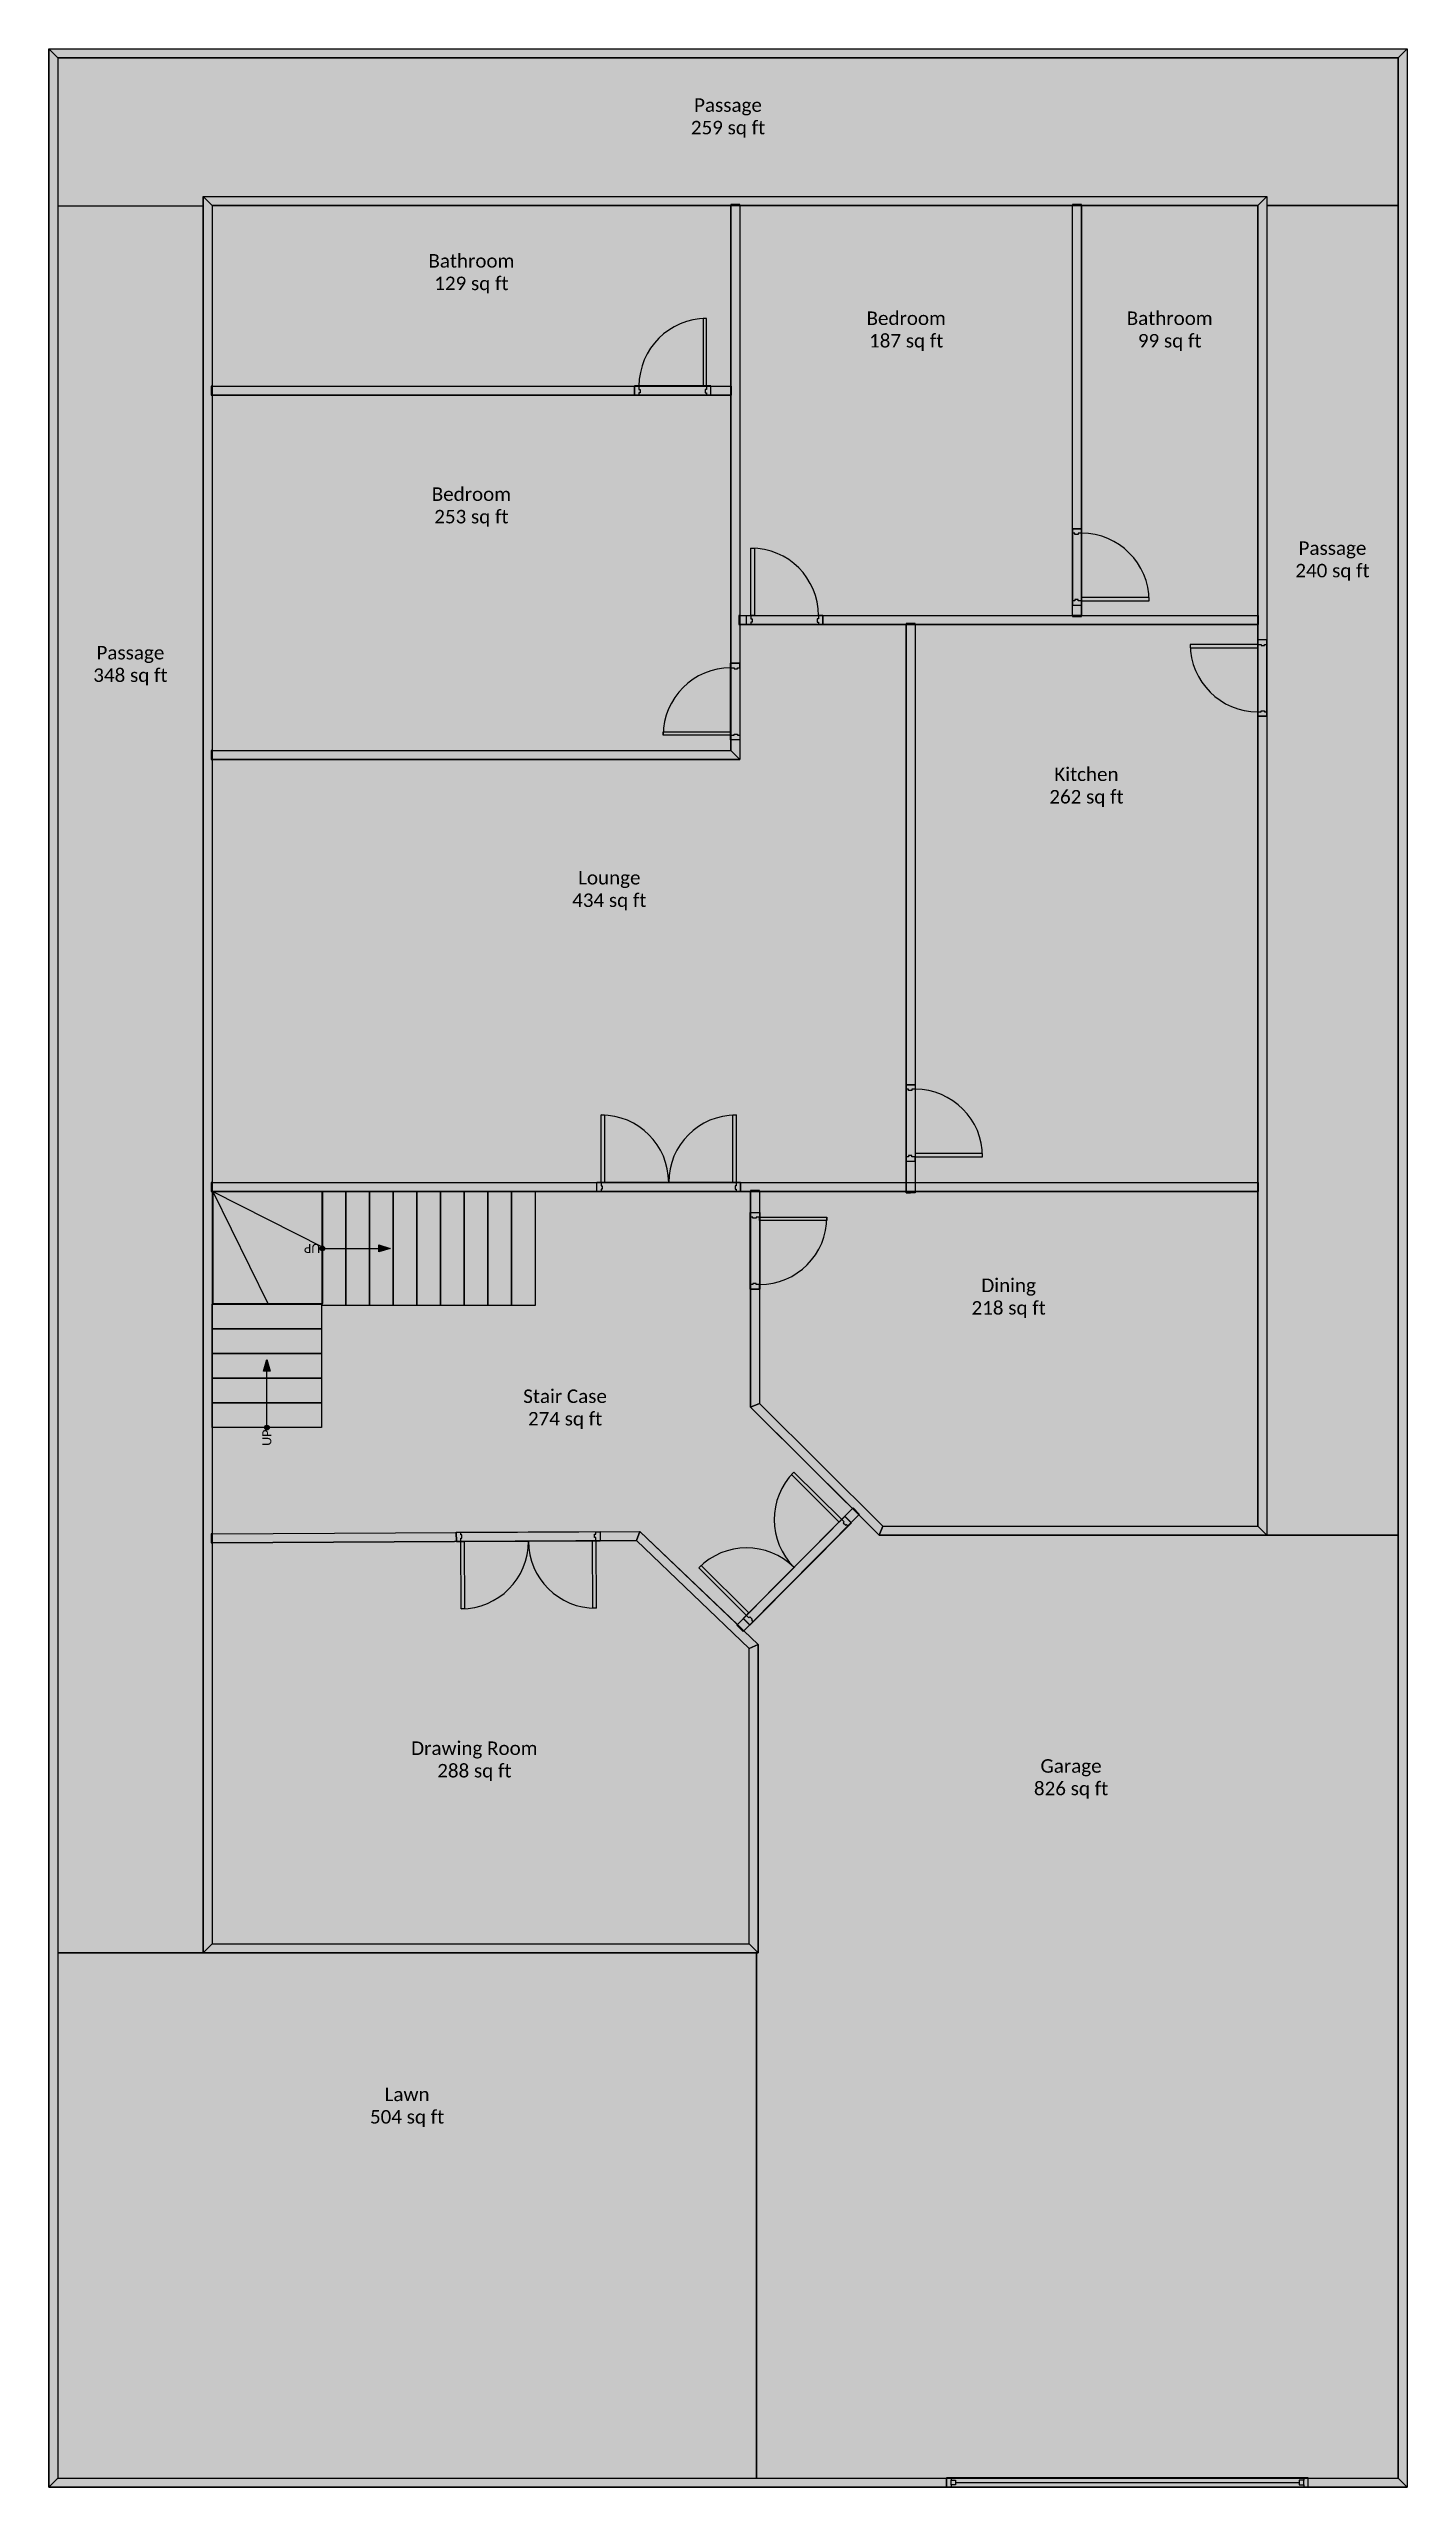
# Model space of a CAD drawing. Extents: x 0 to 50.4, y 0.2 to 90.5.
import ezdxf

# ---------------------------------------------------------------- set-up
doc = ezdxf.new("R2010")
doc.units = 0
doc.header["$MEASUREMENT"] = 0
for name, color, linetype in [('BUILDING_ENVELOPE', 7, 'CONTINUOUS'), ('LANDING', 7, 'CONTINUOUS'), ('SPACE', 7, 'CONTINUOUS'), ('STAIR', 7, 'CONTINUOUS')]:
    doc.layers.add(name, color=color, linetype=linetype)
doc.styles.get("Standard").update_dxf_attribs({"font": 'txt.shx'})

msp = doc.modelspace()

# ---------------------------------------------------------------- hatches: boundary and pattern name
at = {"layer": 'BUILDING_ENVELOPE'}
for points in [[(0.357, 90.167), (0.357, 0.5), (0.024, 0.167), (0.024, 90.5)], [(0.024, 90.5), (50.357, 90.5), (50.024, 90.167), (0.357, 90.167)], [(50.357, 90.5), (50.357, 0.167), (50.024, 0.5), (50.024, 90.167)], [(5.739, 85.028), (45.151, 85.028), (44.818, 84.694), (6.072, 84.694)], [(6.072, 84.694), (6.072, 20.291), (5.739, 19.958), (5.739, 85.028)], [(45.151, 85.028), (45.151, 35.435), (44.818, 35.768), (44.818, 84.694)], [(25.292, 84.694), (25.625, 84.694), (25.625, 84.728), (25.292, 84.728)], [(25.625, 84.694), (25.625, 64.168), (25.292, 64.501), (25.292, 84.694)], [(37.958, 84.694), (38.292, 84.694), (38.292, 84.728), (37.958, 84.728)], [(37.958, 69.501), (37.958, 84.694), (38.292, 84.694), (38.292, 69.501)], [(24.267, 80.505), (24.267, 78.005), (24.392, 78.005), (24.392, 80.505)], [(6.072, 77.671), (6.072, 78.005), (6.039, 78.005), (6.039, 77.671)], [(6.072, 78.005), (25.292, 78.005), (25.292, 77.671), (6.072, 77.671)], [(25.292, 78.005), (25.292, 77.671), (25.325, 77.671), (25.325, 78.005)], [(26.167, 72.001), (26.167, 69.501), (26.042, 69.501), (26.042, 72.001)], [(40.792, 70.176), (38.292, 70.176), (38.292, 70.051), (40.792, 70.051)], [(25.625, 69.168), (25.625, 69.501), (25.592, 69.501), (25.592, 69.168)], [(25.625, 69.501), (44.818, 69.501), (44.818, 69.168), (25.625, 69.168)], [(31.792, 69.168), (32.125, 69.168), (32.125, 69.201), (31.792, 69.201)], [(32.125, 69.168), (32.125, 48.115), (31.958, 48.115), (31.792, 48.115), (31.792, 69.168)], [(38.292, 69.501), (37.958, 69.501), (37.958, 69.468), (38.292, 69.468)], [(44.818, 69.501), (44.818, 69.168), (44.851, 69.168), (44.851, 69.501)], [(42.318, 68.31), (44.818, 68.31), (44.818, 68.435), (42.318, 68.435)], [(22.792, 65.193), (25.292, 65.193), (25.292, 65.068), (22.792, 65.068)], [(6.072, 64.168), (6.072, 64.501), (6.039, 64.501), (6.039, 64.168)], [(6.072, 64.501), (25.292, 64.501), (25.625, 64.168), (6.072, 64.168)], [(20.617, 50.998), (20.617, 48.498), (20.492, 48.498), (20.492, 50.998)], [(25.492, 50.998), (25.492, 48.498), (25.367, 48.498), (25.367, 50.998)], [(34.625, 49.576), (32.125, 49.576), (32.125, 49.451), (34.625, 49.451)], [(6.072, 48.165), (6.072, 48.498), (6.039, 48.498), (6.039, 48.165)], [(6.072, 48.498), (44.818, 48.498), (44.818, 48.165), (6.072, 48.165)], [(26.025, 48.165), (26.358, 48.165), (26.358, 48.198), (26.025, 48.198)], [(26.358, 48.165), (26.358, 40.307), (26.025, 40.168), (26.025, 48.165)], [(44.818, 48.498), (44.818, 48.165), (44.851, 48.165), (44.851, 48.498)], [(28.858, 47.093), (26.358, 47.093), (26.358, 47.218), (28.858, 47.218)], [(26.358, 40.307), (30.929, 35.768), (30.792, 35.435), (26.025, 40.168)], [(27.54, 37.681), (29.314, 35.919), (29.402, 36.008), (27.628, 37.769)], [(25.537, 32.116), (29.805, 36.414), (30.042, 36.179), (25.778, 31.886)], [(29.805, 36.414), (30.042, 36.179), (30.065, 36.203), (29.829, 36.438)], [(6.072, 35.151), (6.072, 35.485), (6.039, 35.485), (6.039, 35.151)], [(6.072, 35.485), (21.928, 35.563), (21.795, 35.229), (6.072, 35.151)], [(21.928, 35.563), (26.308, 31.379), (25.975, 31.236), (21.795, 35.229)], [(30.929, 35.768), (44.818, 35.768), (45.151, 35.435), (30.792, 35.435)], [(15.305, 32.697), (15.293, 35.197), (15.418, 35.198), (15.43, 32.698)], [(20.18, 32.721), (20.168, 35.221), (20.293, 35.222), (20.305, 32.722)], [(24.105, 34.222), (25.879, 32.46), (25.967, 32.549), (24.193, 34.31)], [(25.778, 31.886), (25.537, 32.116), (25.514, 32.092), (25.755, 31.861)], [(25.975, 20.291), (25.975, 31.236), (26.308, 31.379), (26.308, 19.958)], [(6.072, 20.291), (25.975, 20.291), (26.308, 19.958), (5.739, 19.958)], [(0.357, 0.5), (50.024, 0.5), (50.357, 0.167), (0.024, 0.167)]]:
    msp.add_hatch(color=7, dxfattribs=at).paths.add_polyline_path(points)
h = msp.add_hatch(color=7, dxfattribs=at)
h.paths.add_polyline_path([(24.558, 77.671), (24.558, 78.005), (24.392, 78.005), (24.392, 77.88), (24.392, 77.755), (24.392, 77.671)])
h.paths.add_polyline_path([(21.725, 77.671), (21.725, 78.005), (21.892, 78.005), (21.892, 77.88), (21.892, 77.755), (21.892, 77.671)])
h = msp.add_hatch(color=7, dxfattribs=at)
h.paths.add_polyline_path([(24.392, 77.88), (24.35, 77.88), (24.35, 77.755), (24.392, 77.755)])
h.paths.add_polyline_path([(21.892, 77.88), (21.933, 77.88), (21.933, 77.755), (21.892, 77.755)])
h = msp.add_hatch(color=7, dxfattribs=at)
h.paths.add_polyline_path([(37.958, 69.885), (38.292, 69.885), (38.292, 70.051), (38.167, 70.051), (38.042, 70.051), (37.958, 70.051)])
h.paths.add_polyline_path([(37.958, 72.718), (38.292, 72.718), (38.292, 72.551), (38.167, 72.551), (38.042, 72.551), (37.958, 72.551)])
h = msp.add_hatch(color=7, dxfattribs=at)
h.paths.add_polyline_path([(38.167, 70.051), (38.167, 70.093), (38.042, 70.093), (38.042, 70.051)])
h.paths.add_polyline_path([(38.167, 72.551), (38.167, 72.51), (38.042, 72.51), (38.042, 72.551)])
h = msp.add_hatch(color=7, dxfattribs=at)
h.paths.add_polyline_path([(25.875, 69.168), (25.875, 69.501), (26.042, 69.501), (26.042, 69.376), (26.042, 69.251), (26.042, 69.168)])
h.paths.add_polyline_path([(28.708, 69.168), (28.708, 69.501), (28.542, 69.501), (28.542, 69.376), (28.542, 69.251), (28.542, 69.168)])
h = msp.add_hatch(color=7, dxfattribs=at)
h.paths.add_polyline_path([(26.042, 69.376), (26.083, 69.376), (26.083, 69.251), (26.042, 69.251)])
h.paths.add_polyline_path([(28.542, 69.376), (28.5, 69.376), (28.5, 69.251), (28.542, 69.251)])
h = msp.add_hatch(color=7, dxfattribs=at)
h.paths.add_polyline_path([(45.151, 68.601), (44.818, 68.601), (44.818, 68.435), (44.943, 68.435), (45.068, 68.435), (45.151, 68.435)])
h.paths.add_polyline_path([(45.151, 65.768), (44.818, 65.768), (44.818, 65.935), (44.943, 65.935), (45.068, 65.935), (45.151, 65.935)])
h = msp.add_hatch(color=7, dxfattribs=at)
h.paths.add_polyline_path([(44.943, 68.435), (44.943, 68.393), (45.068, 68.393), (45.068, 68.435)])
h.paths.add_polyline_path([(44.943, 65.935), (44.943, 65.976), (45.068, 65.976), (45.068, 65.935)])
h = msp.add_hatch(color=7, dxfattribs=at)
h.paths.add_polyline_path([(25.625, 64.901), (25.292, 64.901), (25.292, 65.068), (25.417, 65.068), (25.542, 65.068), (25.625, 65.068)])
h.paths.add_polyline_path([(25.625, 67.735), (25.292, 67.735), (25.292, 67.568), (25.417, 67.568), (25.542, 67.568), (25.625, 67.568)])
h = msp.add_hatch(color=7, dxfattribs=at)
h.paths.add_polyline_path([(25.417, 65.068), (25.417, 65.11), (25.542, 65.11), (25.542, 65.068)])
h.paths.add_polyline_path([(25.417, 67.568), (25.417, 67.526), (25.542, 67.526), (25.542, 67.568)])
h = msp.add_hatch(color=7, dxfattribs=at)
h.paths.add_polyline_path([(31.792, 49.285), (32.125, 49.285), (32.125, 49.451), (32, 49.451), (31.875, 49.451), (31.792, 49.451)])
h.paths.add_polyline_path([(31.792, 52.118), (32.125, 52.118), (32.125, 51.951), (32, 51.951), (31.875, 51.951), (31.792, 51.951)])
h = msp.add_hatch(color=7, dxfattribs=at)
h.paths.add_polyline_path([(32, 49.451), (32, 49.493), (31.875, 49.493), (31.875, 49.451)])
h.paths.add_polyline_path([(32, 51.951), (32, 51.91), (31.875, 51.91), (31.875, 51.951)])
h = msp.add_hatch(color=134, dxfattribs=at)
h.paths.add_polyline_path([(10.158, 48.173), (11.034, 48.173), (11.034, 43.941), (10.158, 43.941)])
h.paths.add_polyline_path([(11.034, 48.173), (11.91, 48.173), (11.91, 43.941), (11.034, 43.941)])
h.paths.add_polyline_path([(11.91, 48.173), (12.786, 48.173), (12.786, 43.941), (11.91, 43.941)])
h.paths.add_polyline_path([(12.786, 48.173), (13.662, 48.173), (13.662, 43.941), (12.786, 43.941)])
h.paths.add_polyline_path([(13.662, 48.173), (14.538, 48.173), (14.538, 43.941), (13.662, 43.941)])
h.paths.add_polyline_path([(14.538, 48.173), (15.414, 48.173), (15.414, 43.941), (14.538, 43.941)])
h.paths.add_polyline_path([(15.414, 48.173), (16.29, 48.173), (16.29, 43.941), (15.414, 43.941)])
h.paths.add_polyline_path([(16.29, 48.173), (17.166, 48.173), (17.166, 43.941), (16.29, 43.941)])
h.paths.add_polyline_path([(17.166, 48.173), (18.042, 48.173), (18.042, 43.941), (17.166, 43.941)])
edge = h.paths.add_edge_path(flags=0)
edge = h.paths.add_edge_path(flags=0)
edge = h.paths.add_edge_path(flags=0)
edge = h.paths.add_edge_path(flags=0)
edge = h.paths.add_edge_path(flags=0)
edge = h.paths.add_edge_path(flags=0)
edge = h.paths.add_edge_path(flags=0)
edge = h.paths.add_edge_path(flags=0)
edge = h.paths.add_edge_path(flags=0)
edge = h.paths.add_edge_path(flags=0)
edge = h.paths.add_edge_path(flags=0)
edge = h.paths.add_edge_path(flags=0)
edge = h.paths.add_edge_path(flags=0)
edge = h.paths.add_edge_path(flags=0)
edge = h.paths.add_edge_path(flags=0)
edge = h.paths.add_edge_path(flags=0)
edge = h.paths.add_edge_path(flags=0)
edge = h.paths.add_edge_path(flags=0)
edge = h.paths.add_edge_path(flags=0)
edge = h.paths.add_edge_path(flags=0)
edge = h.paths.add_edge_path(flags=0)
edge = h.paths.add_edge_path(flags=0)
edge = h.paths.add_edge_path(flags=0)
edge = h.paths.add_edge_path(flags=0)
h = msp.add_hatch(color=7, dxfattribs=at)
h.paths.add_polyline_path([(20.325, 48.165), (20.325, 48.498), (20.492, 48.498), (20.492, 48.373), (20.492, 48.248), (20.492, 48.165)])
h.paths.add_polyline_path([(25.658, 48.165), (25.658, 48.498), (25.492, 48.498), (25.492, 48.373), (25.492, 48.248), (25.492, 48.165)])
h = msp.add_hatch(color=7, dxfattribs=at)
h.paths.add_polyline_path([(20.492, 48.373), (20.533, 48.373), (20.533, 48.248), (20.492, 48.248)])
h.paths.add_polyline_path([(25.492, 48.373), (25.45, 48.373), (25.45, 48.248), (25.492, 48.248)])
h = msp.add_hatch(color=7, dxfattribs=at)
h.paths.add_polyline_path([(26.025, 47.385), (26.358, 47.385), (26.358, 47.218), (26.233, 47.218), (26.108, 47.218), (26.025, 47.218)])
h.paths.add_polyline_path([(26.025, 44.551), (26.358, 44.551), (26.358, 44.718), (26.233, 44.718), (26.108, 44.718), (26.025, 44.718)])
h = msp.add_hatch(color=7, dxfattribs=at)
h.paths.add_polyline_path([(26.233, 47.218), (26.233, 47.176), (26.108, 47.176), (26.108, 47.218)])
h.paths.add_polyline_path([(26.233, 44.718), (26.233, 44.76), (26.108, 44.76), (26.108, 44.718)])
h = msp.add_hatch(color=134, dxfattribs=at)
h.paths.add_polyline_path([(6.084, 39.418), (6.084, 40.333), (10.125, 40.333), (10.125, 39.418)])
h.paths.add_polyline_path([(6.084, 40.333), (6.084, 41.248), (10.125, 41.248), (10.125, 40.333)])
h.paths.add_polyline_path([(6.084, 41.248), (6.084, 42.164), (10.125, 42.164), (10.125, 41.248)])
h.paths.add_polyline_path([(6.084, 42.164), (6.084, 43.079), (10.125, 43.079), (10.125, 42.164)])
h.paths.add_polyline_path([(6.084, 43.079), (6.084, 43.994), (10.125, 43.994), (10.125, 43.079)])
edge = h.paths.add_edge_path(flags=0)
edge = h.paths.add_edge_path(flags=0)
edge = h.paths.add_edge_path(flags=0)
edge = h.paths.add_edge_path(flags=0)
edge = h.paths.add_edge_path(flags=0)
edge = h.paths.add_edge_path(flags=0)
edge = h.paths.add_edge_path(flags=0)
edge = h.paths.add_edge_path(flags=0)
edge = h.paths.add_edge_path(flags=0)
edge = h.paths.add_edge_path(flags=0)
edge = h.paths.add_edge_path(flags=0)
edge = h.paths.add_edge_path(flags=0)
edge = h.paths.add_edge_path(flags=0)
edge = h.paths.add_edge_path(flags=0)
edge = h.paths.add_edge_path(flags=0)
edge = h.paths.add_edge_path(flags=0)
edge = h.paths.add_edge_path(flags=0)
edge = h.paths.add_edge_path(flags=0)
edge = h.paths.add_edge_path(flags=0)
edge = h.paths.add_edge_path(flags=0)
edge = h.paths.add_edge_path(flags=0)
edge = h.paths.add_edge_path(flags=0)
edge = h.paths.add_edge_path(flags=0)
edge = h.paths.add_edge_path(flags=0)
edge = h.paths.add_edge_path(flags=0)
edge = h.paths.add_edge_path(flags=0)
edge = h.paths.add_edge_path(flags=0)
edge = h.paths.add_edge_path(flags=0)
h = msp.add_hatch(color=7, dxfattribs=at)
h.paths.add_polyline_path([(20.458, 35.556), (20.459, 35.222), (20.293, 35.222), (20.292, 35.347), (20.291, 35.472), (20.291, 35.555)])
h.paths.add_polyline_path([(15.124, 35.529), (15.126, 35.196), (15.293, 35.197), (15.292, 35.322), (15.291, 35.447), (15.291, 35.53)])
h = msp.add_hatch(color=7, dxfattribs=at)
h.paths.add_polyline_path([(20.292, 35.347), (20.25, 35.346), (20.25, 35.471), (20.291, 35.472)])
h.paths.add_polyline_path([(15.292, 35.322), (15.334, 35.322), (15.333, 35.447), (15.291, 35.447)])
h = msp.add_hatch(color=7, dxfattribs=at)
h.paths.add_polyline_path([(29.756, 35.891), (29.519, 36.126), (29.402, 36.008), (29.49, 35.92), (29.579, 35.832), (29.638, 35.773)])
h.paths.add_polyline_path([(25.998, 32.107), (25.761, 32.342), (25.879, 32.46), (25.967, 32.372), (26.056, 32.284), (26.115, 32.225)])
h = msp.add_hatch(color=7, dxfattribs=at)
h.paths.add_polyline_path([(29.49, 35.92), (29.461, 35.89), (29.55, 35.802), (29.579, 35.832)])
h.paths.add_polyline_path([(25.967, 32.372), (25.997, 32.401), (26.085, 32.313), (26.056, 32.284)])
at = {"layer": 'LANDING'}
msp.add_hatch(color=134, dxfattribs=at).paths.add_polyline_path([(6.108, 48.165), (6.108, 44.011), (10.178, 44.011), (10.178, 48.165)])
at = {"layer": 'SPACE'}
for color, points in [(54, [(0.357, 84.669), (5.739, 84.687), (5.739, 85.028), (45.151, 85.028), (45.151, 84.694), (50.024, 84.694), (50.024, 90.167), (0.357, 90.167)]), (54, [(5.739, 84.687), (0.357, 84.669), (0.357, 19.958), (5.739, 19.958)]), (5, [(25.292, 78.005), (25.292, 84.694), (6.072, 84.694), (6.072, 78.005), (25.292, 78.005)]), (10, [(37.958, 84.694), (25.625, 84.694), (25.625, 69.501), (37.958, 69.501), (37.958, 84.694)]), (5, [(38.292, 84.694), (38.292, 69.501), (44.818, 69.501), (44.818, 84.694), (38.292, 84.694)]), (54, [(50.024, 84.694), (45.151, 84.694), (45.151, 35.435), (50.024, 35.435)]), (10, [(25.292, 77.671), (6.072, 77.671), (6.072, 64.501), (25.292, 64.501), (25.292, 77.671)]), (2, [(31.792, 48.498), (31.792, 69.168), (25.625, 69.168), (25.625, 64.168), (6.072, 64.168), (6.072, 48.498)]), (40, [(32.125, 48.498), (44.818, 48.498), (44.818, 69.168), (32.125, 69.168)]), (190, [(29.805, 36.414), (26.025, 40.168), (26.025, 48.165), (6.072, 48.165), (6.072, 35.485), (21.928, 35.563), (25.537, 32.116), (29.805, 36.414)]), (253, [(30.929, 35.768), (44.818, 35.768), (44.818, 48.165), (32.125, 48.165), (32.125, 48.115), (31.958, 48.115), (31.792, 48.115), (31.792, 48.165), (26.358, 48.165), (26.358, 40.307), (30.929, 35.768)]), (22, [(50.024, 35.435), (45.151, 35.435), (42.292, 35.435), (30.792, 35.435), (30.042, 36.179), (25.778, 31.886), (26.308, 31.379), (26.308, 19.958), (26.242, 19.958), (26.242, 0.5), (50.024, 0.5)]), (94, [(25.975, 31.236), (21.795, 35.229), (6.072, 35.151), (6.072, 20.291), (25.975, 20.291), (25.975, 31.236)]), (111, [(0.357, 19.958), (0.357, 0.5), (26.242, 0.5), (26.242, 19.958), (7.042, 19.958), (5.739, 19.958)])]:
    msp.add_hatch(color=color, dxfattribs=at).paths.add_polyline_path(points)
at = {"layer": 'STAIR'}
h = msp.add_hatch(color=134, dxfattribs=at)
edge = h.paths.add_edge_path()
edge.add_arc((10.158, 46.057), 0.0868, 0, 360)
for points in [[(12.254, 45.93), (12.254, 46.185), (12.679, 46.054)], [(8.232, 41.513), (7.977, 41.513), (8.107, 41.939)]]:
    msp.add_hatch(color=134, dxfattribs=at).paths.add_polyline_path(points)
h = msp.add_hatch(color=134, dxfattribs=at)
edge = h.paths.add_edge_path()
edge.add_arc((8.105, 39.418), 0.0868, 0, 360)

# ---------------------------------------------------------------- linework, layer by layer
at = {"layer": 'BUILDING_ENVELOPE', "color": 7, "linetype": 'CONTINUOUS'}
for p, q in [((0.024, 90.5), (0.024, 0.167)), ((0.024, 90.5), (50.357, 90.5)), ((50.357, 90.5), (50.357, 0.167)), ((0.357, 90.167), (0.357, 0.5)), ((0.357, 90.167), (50.024, 90.167)), ((50.024, 90.167), (50.024, 0.5)), ((5.739, 85.028), (45.151, 85.028)), ((5.739, 85.028), (5.739, 19.958)), ((45.151, 85.028), (45.151, 35.435)), ((6.072, 84.694), (44.818, 84.694)), ((6.072, 84.694), (6.072, 20.291)), ((25.292, 84.694), (25.292, 64.501)), ((25.625, 84.694), (25.625, 64.168)), ((37.958, 69.501), (37.958, 84.694)), ((38.292, 69.501), (38.292, 84.694)), ((44.818, 84.694), (44.818, 35.768)), ((6.072, 78.005), (25.292, 78.005)), ((21.725, 77.671), (21.725, 78.005)), ((21.725, 78.005), (21.892, 78.005)), ((21.725, 77.671), (21.725, 78.005)), ((21.892, 78.005), (21.892, 77.88)), ((21.892, 77.88), (21.933, 77.88)), ((21.892, 77.755), (21.892, 77.671)), ((21.933, 77.755), (21.892, 77.755)), ((21.933, 77.88), (21.933, 77.755)), ((24.392, 77.88), (24.35, 77.88)), ((24.35, 77.88), (24.35, 77.755)), ((24.35, 77.755), (24.392, 77.755)), ((24.558, 78.005), (24.392, 78.005)), ((24.392, 78.005), (24.392, 77.88)), ((24.392, 77.755), (24.392, 77.671)), ((24.558, 77.671), (24.558, 78.005)), ((24.558, 77.671), (24.558, 78.005)), ((6.072, 77.671), (25.292, 77.671)), ((21.892, 77.671), (21.725, 77.671)), ((24.392, 77.671), (24.558, 77.671)), ((37.958, 72.718), (38.292, 72.718)), ((37.958, 72.551), (37.958, 72.718)), ((37.958, 72.718), (38.292, 72.718)), ((38.042, 72.551), (37.958, 72.551)), ((38.042, 72.51), (38.042, 72.551)), ((38.167, 72.51), (38.042, 72.51)), ((38.292, 72.551), (38.167, 72.551)), ((38.167, 72.551), (38.167, 72.51)), ((38.292, 72.718), (38.292, 72.551)), ((38.042, 70.051), (37.958, 70.051)), ((37.958, 70.051), (37.958, 69.885)), ((37.958, 69.885), (38.292, 69.885)), ((37.958, 69.885), (38.292, 69.885)), ((38.167, 70.093), (38.042, 70.093)), ((38.042, 70.093), (38.042, 70.051)), ((38.167, 70.051), (38.167, 70.093)), ((38.292, 70.051), (38.167, 70.051)), ((38.292, 69.885), (38.292, 70.051)), ((25.625, 69.501), (44.818, 69.501)), ((25.625, 69.168), (44.818, 69.168)), ((25.875, 69.168), (25.875, 69.501)), ((25.875, 69.501), (26.042, 69.501)), ((25.875, 69.168), (25.875, 69.501)), ((26.042, 69.168), (25.875, 69.168)), ((26.042, 69.501), (26.042, 69.376)), ((26.042, 69.376), (26.083, 69.376)), ((26.042, 69.251), (26.042, 69.168)), ((26.083, 69.251), (26.042, 69.251)), ((26.083, 69.376), (26.083, 69.251)), ((28.542, 69.376), (28.5, 69.376)), ((28.5, 69.376), (28.5, 69.251)), ((28.5, 69.251), (28.542, 69.251)), ((28.708, 69.501), (28.542, 69.501)), ((28.542, 69.501), (28.542, 69.376)), ((28.542, 69.251), (28.542, 69.168)), ((28.542, 69.168), (28.708, 69.168)), ((28.708, 69.168), (28.708, 69.501)), ((28.708, 69.168), (28.708, 69.501)), ((45.151, 68.601), (44.818, 68.601)), ((44.818, 68.601), (44.818, 68.435)), ((45.151, 68.601), (44.818, 68.601)), ((44.818, 68.435), (44.943, 68.435)), ((44.943, 68.435), (44.943, 68.393)), ((44.943, 68.393), (45.068, 68.393)), ((45.068, 68.435), (45.151, 68.435)), ((45.068, 68.393), (45.068, 68.435)), ((45.151, 68.435), (45.151, 68.601)), ((25.625, 67.735), (25.292, 67.735)), ((25.292, 67.735), (25.292, 67.568)), ((25.625, 67.735), (25.292, 67.735)), ((25.292, 67.568), (25.417, 67.568)), ((25.417, 67.568), (25.417, 67.526)), ((25.417, 67.526), (25.542, 67.526)), ((25.542, 67.568), (25.625, 67.568)), ((25.542, 67.526), (25.542, 67.568)), ((25.625, 67.568), (25.625, 67.735)), ((44.943, 65.935), (44.943, 65.976)), ((44.943, 65.976), (45.068, 65.976)), ((45.068, 65.976), (45.068, 65.935)), ((25.292, 64.901), (25.292, 65.068)), ((25.292, 65.068), (25.417, 65.068)), ((25.417, 65.068), (25.417, 65.11)), ((25.417, 65.11), (25.542, 65.11)), ((25.542, 65.11), (25.542, 65.068)), ((25.542, 65.068), (25.625, 65.068)), ((25.625, 65.068), (25.625, 64.901)), ((44.818, 65.768), (44.818, 65.935)), ((44.818, 65.935), (44.943, 65.935)), ((45.151, 65.768), (44.818, 65.768)), ((45.151, 65.768), (44.818, 65.768)), ((45.068, 65.935), (45.151, 65.935)), ((45.151, 65.935), (45.151, 65.768)), ((6.072, 64.501), (25.292, 64.501)), ((6.072, 64.168), (25.625, 64.168)), ((25.625, 64.901), (25.292, 64.901)), ((25.625, 64.901), (25.292, 64.901)), ((31.792, 52.118), (32.125, 52.118)), ((31.792, 51.951), (31.792, 52.118)), ((31.792, 52.118), (32.125, 52.118)), ((31.875, 51.951), (31.792, 51.951)), ((31.875, 51.91), (31.875, 51.951)), ((32, 51.91), (31.875, 51.91)), ((32.125, 51.951), (32, 51.951)), ((32, 51.951), (32, 51.91)), ((32.125, 52.118), (32.125, 51.951)), ((31.875, 49.451), (31.792, 49.451)), ((31.792, 49.451), (31.792, 49.285)), ((31.792, 49.285), (32.125, 49.285)), ((31.792, 49.285), (32.125, 49.285)), ((32, 49.493), (31.875, 49.493)), ((31.875, 49.493), (31.875, 49.451)), ((32, 49.451), (32, 49.493)), ((32.125, 49.451), (32, 49.451)), ((32.125, 49.285), (32.125, 49.451)), ((6.072, 48.498), (44.818, 48.498)), ((6.072, 48.165), (44.818, 48.165)), ((20.325, 48.165), (20.325, 48.498)), ((20.325, 48.498), (20.492, 48.498)), ((20.325, 48.165), (20.325, 48.498)), ((20.492, 48.165), (20.325, 48.165)), ((20.492, 48.498), (20.492, 48.373)), ((20.492, 48.373), (20.533, 48.373)), ((20.492, 48.248), (20.492, 48.165)), ((20.533, 48.248), (20.492, 48.248)), ((20.533, 48.373), (20.533, 48.248)), ((25.492, 48.373), (25.45, 48.373)), ((25.45, 48.373), (25.45, 48.248)), ((25.45, 48.248), (25.492, 48.248)), ((25.658, 48.498), (25.492, 48.498)), ((25.492, 48.498), (25.492, 48.373)), ((25.492, 48.248), (25.492, 48.165)), ((25.492, 48.165), (25.658, 48.165)), ((25.658, 48.165), (25.658, 48.498)), ((25.658, 48.165), (25.658, 48.498)), ((26.025, 48.165), (26.025, 40.168)), ((26.358, 48.165), (26.358, 40.307)), ((26.025, 47.385), (26.358, 47.385)), ((26.025, 47.218), (26.025, 47.385)), ((26.025, 47.385), (26.358, 47.385)), ((26.108, 47.218), (26.025, 47.218)), ((26.108, 47.176), (26.108, 47.218)), ((26.233, 47.176), (26.108, 47.176)), ((26.358, 47.218), (26.233, 47.218)), ((26.233, 47.218), (26.233, 47.176)), ((26.358, 47.385), (26.358, 47.218)), ((26.108, 44.718), (26.025, 44.718)), ((26.025, 44.718), (26.025, 44.551)), ((26.025, 44.551), (26.358, 44.551)), ((26.025, 44.551), (26.358, 44.551)), ((26.233, 44.76), (26.108, 44.76)), ((26.108, 44.76), (26.108, 44.718)), ((26.233, 44.718), (26.233, 44.76)), ((26.358, 44.718), (26.233, 44.718)), ((26.358, 44.551), (26.358, 44.718)), ((26.025, 40.168), (30.792, 35.435)), ((26.358, 40.307), (30.929, 35.768)), ((25.537, 32.116), (29.805, 36.414)), ((25.778, 31.886), (30.042, 36.179)), ((6.072, 35.485), (21.928, 35.563)), ((15.291, 35.53), (15.124, 35.529)), ((15.124, 35.529), (15.126, 35.196)), ((15.124, 35.529), (15.126, 35.196)), ((15.291, 35.447), (15.291, 35.53)), ((15.333, 35.447), (15.291, 35.447)), ((15.293, 35.197), (15.292, 35.322)), ((15.292, 35.322), (15.334, 35.322)), ((15.334, 35.322), (15.333, 35.447)), ((20.25, 35.471), (20.291, 35.472)), ((20.25, 35.346), (20.25, 35.471)), ((20.292, 35.347), (20.25, 35.346)), ((20.291, 35.555), (20.458, 35.556)), ((20.291, 35.472), (20.291, 35.555)), ((20.293, 35.222), (20.292, 35.347)), ((20.458, 35.556), (20.459, 35.222)), ((20.458, 35.556), (20.459, 35.222)), ((21.928, 35.563), (26.308, 31.379)), ((29.519, 36.126), (29.402, 36.008)), ((29.402, 36.008), (29.49, 35.92)), ((29.49, 35.92), (29.461, 35.89)), ((29.461, 35.89), (29.55, 35.802)), ((29.756, 35.891), (29.519, 36.126)), ((29.756, 35.891), (29.519, 36.126)), ((29.55, 35.802), (29.579, 35.832)), ((29.579, 35.832), (29.638, 35.773)), ((29.638, 35.773), (29.756, 35.891)), ((30.792, 35.435), (45.151, 35.435)), ((30.929, 35.768), (44.818, 35.768)), ((6.072, 35.151), (21.795, 35.229)), ((15.126, 35.196), (15.293, 35.197)), ((20.459, 35.222), (20.293, 35.222)), ((21.795, 35.229), (25.975, 31.236)), ((25.761, 32.342), (25.879, 32.46)), ((25.998, 32.107), (25.761, 32.342)), ((25.998, 32.107), (25.761, 32.342)), ((25.879, 32.46), (25.967, 32.372)), ((25.967, 32.372), (25.997, 32.401)), ((25.997, 32.401), (26.085, 32.313)), ((26.115, 32.225), (25.998, 32.107)), ((26.085, 32.313), (26.056, 32.284)), ((26.056, 32.284), (26.115, 32.225)), ((25.975, 20.291), (25.975, 31.236)), ((26.308, 19.958), (26.308, 31.379)), ((5.739, 19.958), (26.308, 19.958)), ((6.072, 20.291), (25.975, 20.291)), ((0.024, 0.167), (50.357, 0.167)), ((0.357, 0.5), (50.024, 0.5)), ((33.292, 0.167), (33.292, 0.5)), ((33.292, 0.5), (33.458, 0.5)), ((33.292, 0.167), (33.292, 0.5)), ((33.458, 0.167), (33.292, 0.167)), ((33.458, 0.5), (33.458, 0.417)), ((33.458, 0.25), (33.458, 0.167)), ((33.625, 0.333), (46.357, 0.333)), ((46.69, 0.5), (46.524, 0.5)), ((46.524, 0.5), (46.524, 0.417)), ((46.524, 0.25), (46.524, 0.167)), ((46.524, 0.167), (46.69, 0.167)), ((46.69, 0.167), (46.69, 0.5)), ((46.69, 0.167), (46.69, 0.5))]:
    msp.add_line(p, q, dxfattribs=at)
for points in [[(0.357, 90.167), (0.357, 0.5), (0.024, 0.167), (0.024, 90.5)], [(0.024, 90.5), (50.357, 90.5), (50.024, 90.167), (0.357, 90.167)], [(50.357, 90.5), (50.357, 0.167), (50.024, 0.5), (50.024, 90.167)], [(5.739, 85.028), (45.151, 85.028), (44.818, 84.694), (6.072, 84.694)], [(6.072, 84.694), (6.072, 20.291), (5.739, 19.958), (5.739, 85.028)], [(45.151, 85.028), (45.151, 35.435), (44.818, 35.768), (44.818, 84.694)], [(25.292, 84.694), (25.625, 84.694), (25.625, 84.728), (25.292, 84.728)], [(25.625, 84.694), (25.625, 64.168), (25.292, 64.501), (25.292, 84.694)], [(37.958, 84.694), (38.292, 84.694), (38.292, 84.728), (37.958, 84.728)], [(37.958, 69.501), (37.958, 84.694), (38.292, 84.694), (38.292, 69.501)], [(24.267, 80.505), (24.267, 78.005), (24.392, 78.005), (24.392, 80.505)], [(6.072, 77.671), (6.072, 78.005), (6.039, 78.005), (6.039, 77.671)], [(6.072, 78.005), (25.292, 78.005), (25.292, 77.671), (6.072, 77.671)], [(21.725, 77.663), (24.558, 77.663), (24.558, 78.013), (21.725, 78.013)], [(25.292, 78.005), (25.292, 77.671), (25.325, 77.671), (25.325, 78.005)], [(37.95, 72.718), (37.95, 69.885), (38.3, 69.885), (38.3, 72.718)], [(26.167, 72.001), (26.167, 69.501), (26.042, 69.501), (26.042, 72.001)], [(40.792, 70.176), (38.292, 70.176), (38.292, 70.051), (40.792, 70.051)], [(25.625, 69.168), (25.625, 69.501), (25.592, 69.501), (25.592, 69.168)], [(25.625, 69.501), (44.818, 69.501), (44.818, 69.168), (25.625, 69.168)], [(28.708, 69.16), (25.875, 69.16), (25.875, 69.509), (28.708, 69.509)], [(31.792, 69.168), (32.125, 69.168), (32.125, 69.201), (31.792, 69.201)], [(32.125, 69.168), (32.125, 48.115), (31.958, 48.115), (31.792, 48.115), (31.792, 69.168)], [(38.292, 69.501), (37.958, 69.501), (37.958, 69.468), (38.292, 69.468)], [(44.818, 69.501), (44.818, 69.168), (44.851, 69.168), (44.851, 69.501)], [(42.318, 68.31), (44.818, 68.31), (44.818, 68.435), (42.318, 68.435)], [(45.159, 65.768), (45.159, 68.601), (44.81, 68.601), (44.81, 65.768)], [(25.633, 67.735), (25.633, 64.901), (25.284, 64.901), (25.284, 67.735)], [(22.792, 65.193), (25.292, 65.193), (25.292, 65.068), (22.792, 65.068)], [(6.072, 64.168), (6.072, 64.501), (6.039, 64.501), (6.039, 64.168)], [(6.072, 64.501), (25.292, 64.501), (25.625, 64.168), (6.072, 64.168)], [(31.784, 52.118), (31.784, 49.285), (32.133, 49.285), (32.133, 52.118)], [(20.617, 50.998), (20.617, 48.498), (20.492, 48.498), (20.492, 50.998)], [(25.492, 50.998), (25.492, 48.498), (25.367, 48.498), (25.367, 50.998)], [(34.625, 49.576), (32.125, 49.576), (32.125, 49.451), (34.625, 49.451)], [(6.072, 48.165), (6.072, 48.498), (6.039, 48.498), (6.039, 48.165)], [(6.072, 48.498), (44.818, 48.498), (44.818, 48.165), (6.072, 48.165)], [(25.658, 48.157), (20.325, 48.157), (20.325, 48.506), (25.658, 48.506)], [(26.025, 48.165), (26.358, 48.165), (26.358, 48.198), (26.025, 48.198)], [(26.358, 48.165), (26.358, 40.307), (26.025, 40.168), (26.025, 48.165)], [(44.818, 48.498), (44.818, 48.165), (44.851, 48.165), (44.851, 48.498)], [(26.017, 44.551), (26.017, 47.385), (26.366, 47.385), (26.366, 44.551)], [(28.858, 47.093), (26.358, 47.093), (26.358, 47.218), (28.858, 47.218)], [(26.358, 40.307), (30.929, 35.768), (30.792, 35.435), (26.025, 40.168)], [(27.54, 37.681), (29.314, 35.919), (29.402, 36.008), (27.628, 37.769)], [(25.537, 32.116), (29.805, 36.414), (30.042, 36.179), (25.778, 31.886)], [(29.805, 36.414), (30.042, 36.179), (30.065, 36.203), (29.829, 36.438)], [(6.072, 35.151), (6.072, 35.485), (6.039, 35.485), (6.039, 35.151)], [(6.072, 35.485), (21.928, 35.563), (21.795, 35.229), (6.072, 35.151)], [(15.124, 35.537), (20.458, 35.564), (20.459, 35.214), (15.126, 35.188)], [(21.928, 35.563), (26.308, 31.379), (25.975, 31.236), (21.795, 35.229)], [(26.003, 32.101), (29.761, 35.886), (29.513, 36.132), (25.756, 32.347)], [(30.929, 35.768), (44.818, 35.768), (45.151, 35.435), (30.792, 35.435)], [(15.305, 32.697), (15.293, 35.197), (15.418, 35.198), (15.43, 32.698)], [(20.18, 32.721), (20.168, 35.221), (20.293, 35.222), (20.305, 32.722)], [(24.105, 34.222), (25.879, 32.46), (25.967, 32.549), (24.193, 34.31)], [(25.778, 31.886), (25.537, 32.116), (25.514, 32.092), (25.755, 31.861)], [(25.975, 20.291), (25.975, 31.236), (26.308, 31.379), (26.308, 19.958)], [(6.072, 20.291), (25.975, 20.291), (26.308, 19.958), (5.739, 19.958)], [(0.357, 0.5), (50.024, 0.5), (50.357, 0.167), (0.024, 0.167)], [(33.292, 0.159), (46.69, 0.159), (46.69, 0.508), (33.292, 0.508)], [(33.458, 0.417), (33.625, 0.417), (33.625, 0.25), (33.458, 0.25)], [(46.524, 0.417), (46.357, 0.417), (46.357, 0.25), (46.524, 0.25)]]:
    msp.add_lwpolyline(points, close=True, dxfattribs=at)
for points in [[(31.792, 69.168), (31.792, 48.115), (31.958, 48.115)], [(32.125, 69.168), (32.125, 48.115), (31.958, 48.115)]]:
    msp.add_lwpolyline(points, dxfattribs=at)
at = {"layer": 'BUILDING_ENVELOPE', "color": 9, "linetype": 'CONTINUOUS'}
for points in [[(10.158, 48.173), (11.034, 48.173), (11.034, 43.941), (10.158, 43.941)], [(11.034, 48.173), (11.91, 48.173), (11.91, 43.941), (11.034, 43.941)], [(11.91, 48.173), (12.786, 48.173), (12.786, 43.941), (11.91, 43.941)], [(12.786, 48.173), (13.662, 48.173), (13.662, 43.941), (12.786, 43.941)], [(13.662, 48.173), (14.538, 48.173), (14.538, 43.941), (13.662, 43.941)], [(14.538, 48.173), (15.414, 48.173), (15.414, 43.941), (14.538, 43.941)], [(15.414, 48.173), (16.29, 48.173), (16.29, 43.941), (15.414, 43.941)], [(16.29, 48.173), (17.166, 48.173), (17.166, 43.941), (16.29, 43.941)], [(17.166, 48.173), (18.042, 48.173), (18.042, 43.941), (17.166, 43.941)], [(6.084, 43.079), (6.084, 43.994), (10.125, 43.994), (10.125, 43.079)], [(6.084, 42.164), (6.084, 43.079), (10.125, 43.079), (10.125, 42.164)], [(6.084, 41.248), (6.084, 42.164), (10.125, 42.164), (10.125, 41.248)], [(6.084, 40.333), (6.084, 41.248), (10.125, 41.248), (10.125, 40.333)], [(6.084, 39.418), (6.084, 40.333), (10.125, 40.333), (10.125, 39.418)]]:
    msp.add_lwpolyline(points, close=True, dxfattribs=at)
at = {"layer": 'BUILDING_ENVELOPE', "color": 7, "linetype": 'CONTINUOUS'}
for centre, start, end in [((24.392, 78.005), 90, 180), ((38.292, 70.051), 0, 90), ((26.042, 69.501), 0, 90), ((44.818, 68.435), 180, 270), ((25.292, 65.068), 90, 180), ((32.125, 49.451), 0, 90), ((20.492, 48.498), 0, 90), ((25.492, 48.498), 90, 180), ((26.358, 47.218), 270, 0), ((29.402, 36.008), 135.20104, 225.20104), ((15.293, 35.197), 270.28271, 0.28271), ((20.293, 35.222), 180.28271, 270.28271), ((25.879, 32.46), 45.20104, 135.20104)]:
    msp.add_arc(centre, 2.5, start, end, dxfattribs=at)
at = {"layer": 'LANDING', "color": 9, "linetype": 'CONTINUOUS'}
for q in [(10.178, 46.098), (8.135, 44.011)]:
    msp.add_line((6.108, 48.165), q, dxfattribs=at)
at = {"layer": 'LANDING', "color": 7, "linetype": 'CONTINUOUS'}
msp.add_lwpolyline([(6.108, 48.165), (6.108, 44.011), (10.178, 44.011), (10.178, 48.165)], close=True, dxfattribs=at)
at = {"layer": 'SPACE', "linetype": 'CONTINUOUS'}
for p, q in [((25.292, 84.694), (6.072, 84.694)), ((6.072, 84.694), (6.072, 78.005)), ((25.292, 78.005), (25.292, 84.694)), ((37.958, 84.694), (25.625, 84.694)), ((25.625, 84.694), (25.625, 69.501)), ((37.958, 69.501), (37.958, 84.694)), ((38.292, 84.694), (38.292, 69.501)), ((44.818, 84.694), (38.292, 84.694)), ((44.818, 69.501), (44.818, 84.694)), ((6.072, 78.005), (25.292, 78.005)), ((25.292, 77.671), (6.072, 77.671)), ((6.072, 77.671), (6.072, 64.501)), ((25.292, 64.501), (25.292, 77.671)), ((25.625, 69.501), (37.958, 69.501)), ((38.292, 69.501), (44.818, 69.501)), ((6.072, 64.501), (25.292, 64.501)), ((26.025, 48.165), (6.072, 48.165)), ((6.072, 48.165), (6.072, 35.485)), ((26.025, 40.168), (26.025, 48.165)), ((31.792, 48.165), (26.358, 48.165)), ((26.358, 48.165), (26.358, 40.307)), ((31.792, 48.115), (31.792, 48.165)), ((31.958, 48.115), (31.792, 48.115)), ((32.125, 48.115), (31.958, 48.115)), ((44.818, 48.165), (32.125, 48.165)), ((32.125, 48.165), (32.125, 48.115)), ((44.818, 35.768), (44.818, 48.165)), ((29.805, 36.414), (26.025, 40.168)), ((26.358, 40.307), (30.929, 35.768)), ((25.537, 32.116), (29.805, 36.414)), ((6.072, 35.485), (21.928, 35.563)), ((21.928, 35.563), (25.537, 32.116)), ((30.929, 35.768), (44.818, 35.768)), ((21.795, 35.229), (6.072, 35.151)), ((6.072, 35.151), (6.072, 20.291)), ((25.975, 31.236), (21.795, 35.229)), ((25.975, 20.291), (25.975, 31.236)), ((6.072, 20.291), (25.975, 20.291))]:
    msp.add_line(p, q, dxfattribs=at)
for points in [[(0.357, 84.669), (5.739, 84.687), (5.739, 85.028), (45.151, 85.028), (45.151, 84.694), (50.024, 84.694), (50.024, 90.167), (0.357, 90.167)], [(5.739, 84.687), (0.357, 84.669), (0.357, 19.958), (5.739, 19.958)], [(50.024, 84.694), (45.151, 84.694), (45.151, 35.435), (50.024, 35.435)], [(31.792, 48.498), (31.792, 69.168), (25.625, 69.168), (25.625, 64.168), (6.072, 64.168), (6.072, 48.498)], [(32.125, 48.498), (44.818, 48.498), (44.818, 69.168), (32.125, 69.168)], [(50.024, 35.435), (45.151, 35.435), (42.292, 35.435), (30.792, 35.435), (30.042, 36.179), (25.778, 31.886), (26.308, 31.379), (26.308, 19.958), (26.242, 19.958), (26.242, 0.5), (50.024, 0.5)], [(0.357, 19.958), (0.357, 0.5), (26.242, 0.5), (26.242, 19.958), (7.042, 19.958), (5.739, 19.958)]]:
    msp.add_lwpolyline(points, close=True, dxfattribs=at)
at = {"layer": 'STAIR', "color": 7, "linetype": 'CONTINUOUS'}
for p, q in [((10.158, 46.057), (12.467, 46.057)), ((8.105, 39.418), (8.105, 41.726))]:
    msp.add_line(p, q, dxfattribs=at)
for points in [[(12.254, 45.93), (12.254, 46.185), (12.679, 46.054)], [(8.232, 41.513), (7.977, 41.513), (8.107, 41.939)]]:
    msp.add_lwpolyline(points, close=True, dxfattribs=at)
for centre in [(10.158, 46.057), (8.105, 39.418)]:
    msp.add_circle(centre, 0.0868, dxfattribs=at)

# ---------------------------------------------------------------- texts
at = {"layer": 'BUILDING_ENVELOPE', "char_height": 0.33333, "width": 0.75327, "attachment_point": 5}
for insert, rotation in [((9.782, 46.057), 180), ((8.105, 39.041), 90)]:
    msp.add_mtext('\\C7;\\fCalibri|b0|i0|;\\H0.33333206176758;UP', dxfattribs=dict(at, insert=insert, rotation=rotation))
at = {"layer": 'SPACE', "char_height": 0.5, "attachment_point": 5}
for s, insert, width in [('\\C7;\\fCalibri|b0|i0|;\\H0.50000381469727;Passage\\P259 sq ft\\P\\P', (25.19, 87.517), 2.94821), ('\\C7;\\fCalibri|b0|i0|;\\H0.50000381469727;Bathroom\\P129 sq ft\\P\\P', (15.682, 81.746), 3.31902), ('\\C7;\\fCalibri|b0|i0|;\\H0.50000381469727;Bedroom\\P187 sq ft\\P\\P', (31.792, 79.62), 3.10808), ('\\C7;\\fCalibri|b0|i0|;\\H0.50000381469727;Bathroom\\P99 sq ft\\P\\P', (41.555, 79.62), 3.31902), ('\\C7;\\fCalibri|b0|i0|;\\H0.50000381469727;Bedroom\\P253 sq ft\\P\\P', (15.682, 73.103), 3.10808), ('\\C7;\\fCalibri|b0|i0|;\\H0.50000381469727;Passage\\P240 sq ft\\P\\P', (47.587, 71.104), 2.94821), ('\\C7;\\fCalibri|b0|i0|;\\H0.50000381469727;Passage\\P348 sq ft\\P\\P', (3.048, 67.229), 2.94821), ('\\C7;\\fCalibri|b0|i0|;\\H0.50000381469727;Kitchen\\P262 sq ft\\P\\P', (38.471, 62.725), 2.94821), ('\\C7;\\fCalibri|b0|i0|;\\H0.50000381469727;Lounge\\P434 sq ft\\P\\P', (20.792, 58.892), 2.94821), ('\\C7;\\fCalibri|b0|i0|;\\H0.50000381469727;Dining\\P218 sq ft\\P\\P', (35.588, 43.79), 2.94821), ('\\C7;\\fCalibri|b0|i0|;\\H0.50000381469727;Stair Case\\P274 sq ft\\P\\P', (19.153, 39.682), 3.24771), ('\\C7;\\fCalibri|b0|i0|;\\H0.50000381469727;Drawing Room\\P288 sq ft\\P\\P', (15.792, 26.642), 4.59928), ('\\C7;\\fCalibri|b0|i0|;\\H0.50000381469727;Garage\\P826 sq ft\\P\\P', (37.901, 25.984), 2.94821), ('\\C7;\\fCalibri|b0|i0|;\\H0.50000381469727;Lawn\\P504 sq ft\\P\\P', (13.299, 13.818), 2.94821)]:
    msp.add_mtext(s, dxfattribs=dict(at, insert=insert, width=width))

doc.saveas('drawing.dxf')
